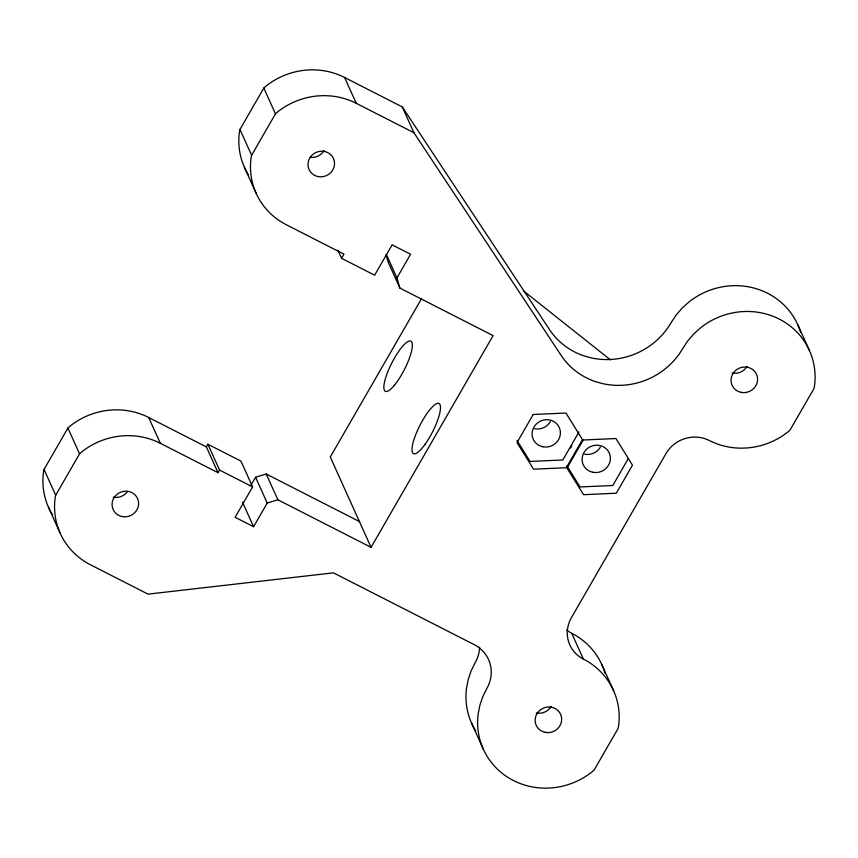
<?xml version="1.0" encoding="UTF-8"?>
<svg xmlns="http://www.w3.org/2000/svg" width="858" height="858" viewBox="0 0 858 858"><rect width="100%" height="100%" fill="white"/><g stroke="black" fill="none" stroke-linecap="round" stroke-linejoin="round"><path stroke-width="1.29" d="M206.36 446.9L207.893 444.251L219.541 470.055L218.018 472.715L206.36 446.9L148.67 417.481A71.396 67.707 -24.3 0 0 70.217 425.954L67.889 428.045L44.037 469.444L43.447 472.426A71.396 67.707 -24.3 0 0 52.617 515.068M218.018 472.715L160.328 443.286A71.396 67.707 -24.3 0 0 81.875 451.769L79.547 453.85L55.684 495.259L55.094 498.23A71.396 67.707 -24.3 0 0 90.347 564.714L148.037 594.133L333.462 572.844L474.249 644.658A33.912 32.164 -24.3 0 1 486.861 688.406L482.818 696.599L479.901 705.19L478.153 714.028A71.396 67.707 -24.3 0 0 513.406 780.512A71.396 67.707 -24.3 0 0 591.859 772.028L594.186 769.948L618.05 728.539L618.639 725.568A71.396 67.707 -24.3 0 0 583.386 659.083L571.728 633.279A32.132 30.47 -24.3 0 1 566.623 629.997M800.546 332.057A71.396 67.707 -24.3 0 0 689.199 301.769L682.282 307.968L676.222 314.961L671.128 322.608A71.396 67.707 -24.3 0 1 590.98 357.829L583.59 355.748A71.396 67.707 -24.3 0 1 548.691 328.367L402.284 106.918L344.594 77.488A71.396 67.707 -24.3 0 0 266.141 85.972L263.814 88.052L239.95 129.461L239.361 132.432A71.396 67.707 -24.3 0 0 248.541 175.086M583.386 659.083A32.132 30.47 -24.3 0 1 571.439 617.642L665.894 453.721A32.132 30.47 -24.3 0 1 709.33 440.519A71.396 67.707 -24.3 0 0 787.783 432.046L790.111 429.955L813.963 388.556L814.553 385.574A71.396 67.707 -24.3 0 0 779.3 319.101A71.396 67.707 -24.3 0 0 700.857 327.574L693.929 333.783L687.869 340.765L682.775 348.423A71.396 67.707 -24.3 0 1 602.638 383.633L595.248 381.553A71.396 67.707 -24.3 0 1 560.338 354.182L413.931 132.722L356.242 103.303A71.396 67.707 -24.3 0 0 277.799 111.776L275.461 113.867L251.608 155.266L251.019 158.247A71.396 67.707 -24.3 0 0 286.272 224.721L343.961 254.15L341.559 258.322L374.635 275.193L392.127 244.841L410.585 254.258L396.954 277.917L399.882 288.074L493.093 335.617L371.074 547.35L277.874 499.806L266.216 474.002L255.566 477.241L251.019 485.124M207.893 444.251L240.969 461.121L252.617 486.926L235.124 517.288L253.582 526.705L267.224 503.045L277.874 499.806M421.632 298.509L330.287 457.024L371.074 547.35M578.989 431.906L562.805 459.985L530.062 461.454L516.956 440.379M570.624 447.983L571.921 445.742M628.335 458.526L612.805 485.489L580.062 486.958L566.956 465.883M266.216 474.002L359.427 521.546M219.541 470.055L252.617 486.926M523.294 290.723L610.413 359.845M797.876 324.946L809.534 350.75M402.284 106.918L413.931 132.722M344.594 77.488L356.242 103.303M601.962 664.929L613.609 690.744M386.357 254.451L396.954 277.917M399.882 288.074L388.234 262.269L386.036 254.644M337.848 250.107L341.559 258.322M263.814 88.052L275.461 113.867M239.95 129.461L251.608 155.266M244.391 167.256L256.038 193.071M471.525 723.047L483.183 748.852M255.566 477.241L267.224 503.045M242.46 502.069L253.582 526.705M148.67 417.481L160.328 443.286M67.889 428.045L79.547 453.85M44.037 469.444L55.684 495.259M48.466 507.25L60.124 533.054M550.396 421.578A14.275 13.546 -24.3 0 1 534.513 428.657M600.396 447.082A14.275 13.546 -24.3 0 1 584.513 454.161M127.52 491.495A13.385 12.698 -24.3 0 1 113.245 497.157M551.19 706.327A13.385 12.698 -24.3 0 1 536.304 712.966M747.114 366.345A13.385 12.698 -24.3 0 1 732.228 372.973M324.056 150.536A13.385 12.698 -24.3 0 1 310.296 157.368M479.59 647.243A33.912 32.164 -24.3 0 1 475.203 662.601L471.171 670.795L468.254 679.386L466.505 688.223A71.396 67.707 -24.3 0 0 475.675 730.877M571.728 633.279A71.396 67.707 -24.3 0 1 604.997 673.251M533.183 414.5L517.009 442.578L533.558 469.197L566.301 467.728L582.475 439.65L565.926 413.03L533.183 414.5M583.183 440.004L566.999 468.082L583.558 494.701L616.301 493.232L632.475 465.154L615.926 438.535L583.183 440.004M425.064 444.305A28.11 7.1 -63 0 0 439.157 403.614A28.11 7.1 -63 0 0 414.553 437.837A28.11 7.1 -63 0 0 425.064 444.305M394.401 385.242A28.11 7.1 -63 0 0 411.883 342.342A28.11 7.1 -63 0 0 388.041 371.16A28.11 7.1 -63 0 0 394.401 385.242M740.969 392.331A13.385 12.698 -24.3 0 0 757.11 375.922A13.385 12.698 -24.3 0 0 734.866 371.182A13.385 12.698 -24.3 0 0 740.969 392.331M592.674 472.232A14.275 13.546 -24.3 0 0 609.899 454.729A14.275 13.546 -24.3 0 0 586.164 449.667A14.275 13.546 -24.3 0 0 592.674 472.232M121.986 516.516A13.385 12.698 -24.3 0 0 138.138 500.107A13.385 12.698 -24.3 0 0 115.894 495.366A13.385 12.698 -24.3 0 0 121.986 516.516M317.91 176.534A13.385 12.698 -24.3 0 0 334.052 160.124A13.385 12.698 -24.3 0 0 311.808 155.384A13.385 12.698 -24.3 0 0 317.91 176.534M542.674 446.728A14.275 13.546 -24.3 0 0 559.899 429.225A14.275 13.546 -24.3 0 0 536.164 424.163A14.275 13.546 -24.3 0 0 542.674 446.728M545.044 732.314A13.385 12.698 -24.3 0 0 561.196 715.915A13.385 12.698 -24.3 0 0 538.953 711.164A13.385 12.698 -24.3 0 0 545.044 732.314"/></g></svg>
